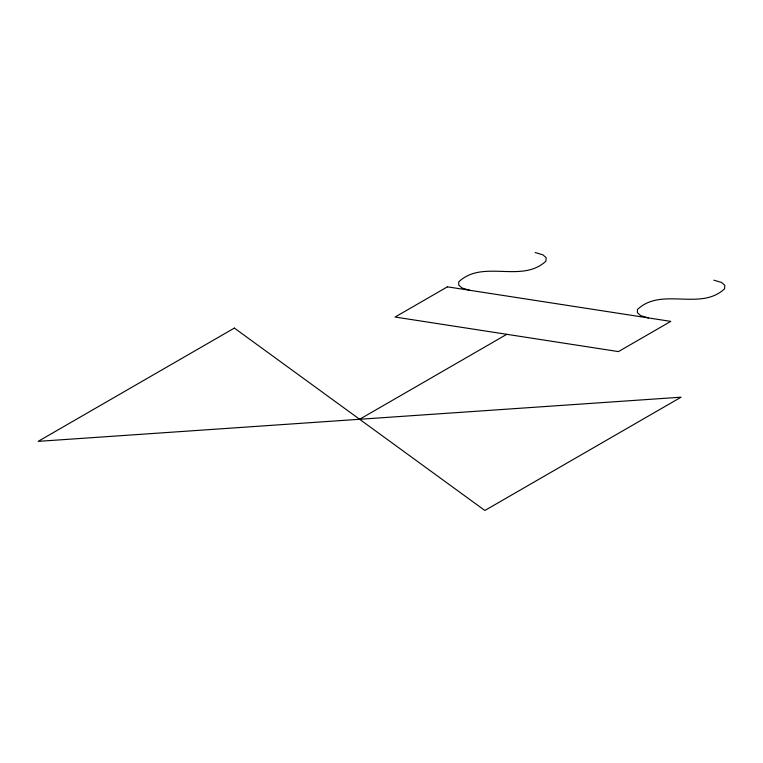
<?xml version="1.0" encoding="UTF-8"?>
<svg xmlns="http://www.w3.org/2000/svg" width="763" height="763" viewBox="0 0 763 763"><rect width="100%" height="100%" fill="white"/><g stroke="black" fill="none" stroke-linecap="round" stroke-linejoin="round"><path stroke-width="1.14" d="M359.611 419.278L506.775 334.318M713.844 280.174L721.598 282.463L724.85 285.381L724.554 288.834C700.405 311.39 661.435 286.611 637.439 309.52L637.439 312.725L640.691 315.634L648.445 317.933M535.159 252.524L542.913 254.823L546.165 257.732L545.869 261.194C521.72 283.75 482.741 258.972 458.754 281.881L458.754 285.076L462.006 287.994L469.75 290.283M234.365 328.08L38.15 441.367L681.082 397.189L484.867 510.476L234.365 328.08M447.414 286.831L395.091 317.036L618.45 351.59L670.772 321.385L447.414 286.831"/></g></svg>
